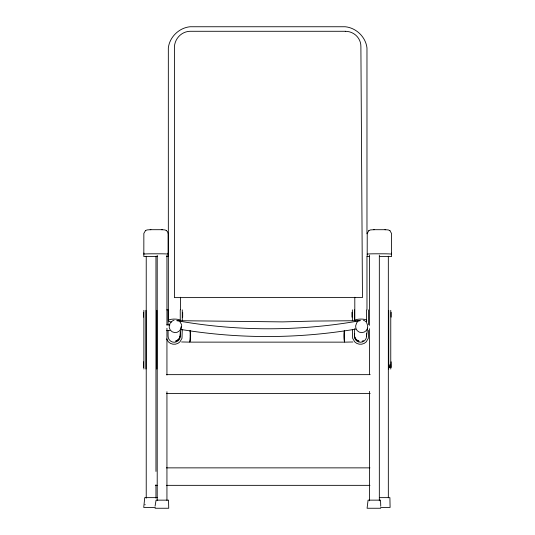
<?xml version="1.0" encoding="UTF-8"?>
<svg xmlns="http://www.w3.org/2000/svg" width="535" height="535" viewBox="0 0 535 535"><rect width="100%" height="100%" fill="white"/><g stroke="black" fill="none" stroke-linecap="round" stroke-linejoin="round"><path stroke-width="0.8" d="M179.987 336.542L181.305 326.524A6.079 6.072 7.5 0 1 172.183 331.787A6.079 6.072 7.5 0 1 172.183 321.261M366.462 336.568L367.572 328.129M155.063 506.224L156.066 500.145L168.538 500.145L168.732 508.25L155.063 508.25M356.537 323.033L357.5 321.776M145.46 230.645L143.855 233.387L143.828 256.593L157.611 256.593M368.829 230.652L367.224 233.394L367.197 256.599L369.632 256.599M145.4 230.692L147.011 229.936L150.388 229.702M368.769 230.692L370.38 229.936L373.758 229.709M172.598 320.786L174.062 320.184M358.758 320.806L360.229 320.204M362.068 341.203L363.519 340.608M352.913 341.985L344.854 342.146M150.756 229.696L161.797 229.702M374.125 229.702L385.167 229.709M150.188 229.702L150.89 229.696M373.557 229.709L374.259 229.696M166.532 256.593L168.15 256.593L168.15 233.922L167.629 231.882L166.525 230.645M379.362 256.599L391.52 256.599L391.493 233.394L389.895 230.652M166.733 309.859L168.084 309.859L168.084 324.625M360.122 320.686L313.617 321.074L282.62 321.889L176.797 320.659A522.234 522.22 90 0 0 359.326 320.826M166.713 324.932L169.862 324.932M166.713 330.603L169.862 330.603M189.905 342.126L344.513 342.146M388.738 365.044L390.764 365.044M388.738 366.087L390.764 366.087M388.738 366.916L390.764 366.916M388.738 367.371L390.764 367.371M166.626 374.647L370.193 374.647M166.626 393.519L370.193 393.519M166.365 467.864L369.959 467.864M155.518 485.345L157.19 485.345M166.365 485.345L369.959 485.345M157.21 497.637L144.738 497.637L143.734 507.447L155.317 507.447M379.342 497.637L389.901 497.637L390.095 507.447L380.632 507.447M380.746 508.25L367.084 508.25L368.08 500.145L380.559 500.145L380.746 506.224M189.557 342.119L181.546 341.959M385.441 229.716L388.343 229.936L389.955 230.692M162.072 229.709L164.974 229.936L166.586 230.692M384.966 229.709L385.702 229.722M161.597 229.702L162.332 229.716M363.372 320.204L364.843 320.806M179.934 321.756L181.512 324.477L181.719 326.049M166.606 338.929L168.431 341.912A8.105 8.105 0 0 0 179.9 341.912L181.994 338.28L182.274 329.58M344.366 341.183L344.6 341.865L344.366 330.663A6.079 0.97 89.5 0 0 343.878 335.779A6.079 0.97 89.5 0 0 344.366 341.19M391.172 312.293L391.172 317.155M391.172 361.807L391.172 367.458M390.764 310.32L390.764 369.043M388.738 310.32L388.738 369.043M388.33 256.225L388.33 497.817M379.328 255.182L379.328 500.787M369.598 255.182L369.598 325.354M369.598 328.697L369.598 374.64M369.598 391.353L369.598 500.787M368.588 309.859L368.588 324.625M368.588 330.403L368.314 338.28L366.214 341.912A8.105 8.105 0 0 1 354.752 341.912L352.652 338.28L352.378 329.58M366.97 233.828L366.97 47.956C365.739 36.995 356.156 27.807 345.222 26.75L190.079 26.75C179.145 27.807 169.562 36.995 168.331 47.956L168.331 320.639M366.97 256.365L366.97 309.785M366.562 310.026L366.562 322.979M366.562 333.706L366.562 336.181A6.079 6.079 0 0 1 360.483 342.26A6.079 6.079 0 0 1 354.404 336.181L354.404 328.751M354.805 297.266L354.805 320.639A6.079 1.572 0 0 1 360.095 319.081A6.079 1.572 0 0 1 366.763 320.231M354.404 309.859L354.404 320.498M352.378 309.859L352.378 320.498M351.97 312.293L351.97 317.155M182.676 312.293L182.676 317.155M182.274 309.859L182.274 320.498M180.489 297.266L180.489 309.785M180.248 309.859L180.248 320.498M180.248 332.054L180.248 336.181A6.079 6.079 0 0 1 174.163 342.26A6.079 6.079 0 0 1 168.084 336.181L168.084 330.403M166.94 255.355L166.94 324.926M166.94 328.269L166.94 375.048M166.94 391.754L166.94 500.359M157.21 255.355L157.21 500.359M156.855 310.32L156.855 369.043M155.959 256.278L155.959 471.435M155.959 484.797L155.959 498.159M146.229 256.278L146.229 498.159M145.908 310.32L145.908 369.043M145.045 504.431L145.045 504.833M143.882 310.32L143.882 369.043M143.48 312.293L143.48 317.155M143.48 361.807L143.48 367.458M355.875 329.092A531.008 530.994 90 0 1 180.643 329.413M366.963 323.514A6.079 6.072 7.5 0 1 361.7 332.63A6.079 6.072 7.5 0 1 356.43 323.514M179.947 336.836A6.079 6.066 -38.6 0 1 177.112 340.527L175.661 341.143L178.356 339.551A6.072 5.985 -73.4 0 0 179.914 336.816M168.15 254.172A8.105 0.368 0 0 0 160.045 253.804L151.94 253.804A8.105 0.368 0 0 0 143.828 254.172M168.15 253.108A8.105 0.368 0 0 1 167.876 253.202M144.109 253.202A8.105 0.368 0 0 1 143.828 253.108M366.763 321.047A6.079 1.572 0 0 1 365.184 321.749M171.367 322.003A6.079 1.572 0 0 1 171.367 319.275A6.079 1.572 0 0 1 180.489 320.639M391.52 254.172A8.105 0.368 0 0 0 383.414 253.804L375.309 253.804A8.105 0.368 0 0 0 367.197 254.172M391.52 253.115A8.105 0.368 0 0 1 391.453 253.162M190.213 335.753L189.831 341.838L190.085 341.163A6.079 1.05 -89.5 0 0 190.614 335.759A6.079 1.05 -89.5 0 0 190.085 330.637L190.213 335.753M358.972 341.169L357.507 340.554A6.079 6.066 46.7 0 1 354.672 333.72A6.079 5.979 74.6 0 0 357.507 340.561L358.958 341.176M345.296 31.284L189.999 31.284A16.659 16.103 -90 0 0 174.41 46.645L174.41 297.62L362.462 297.547L360.891 46.645A15.595 15.06 0 0 0 345.296 31.284"/></g></svg>
